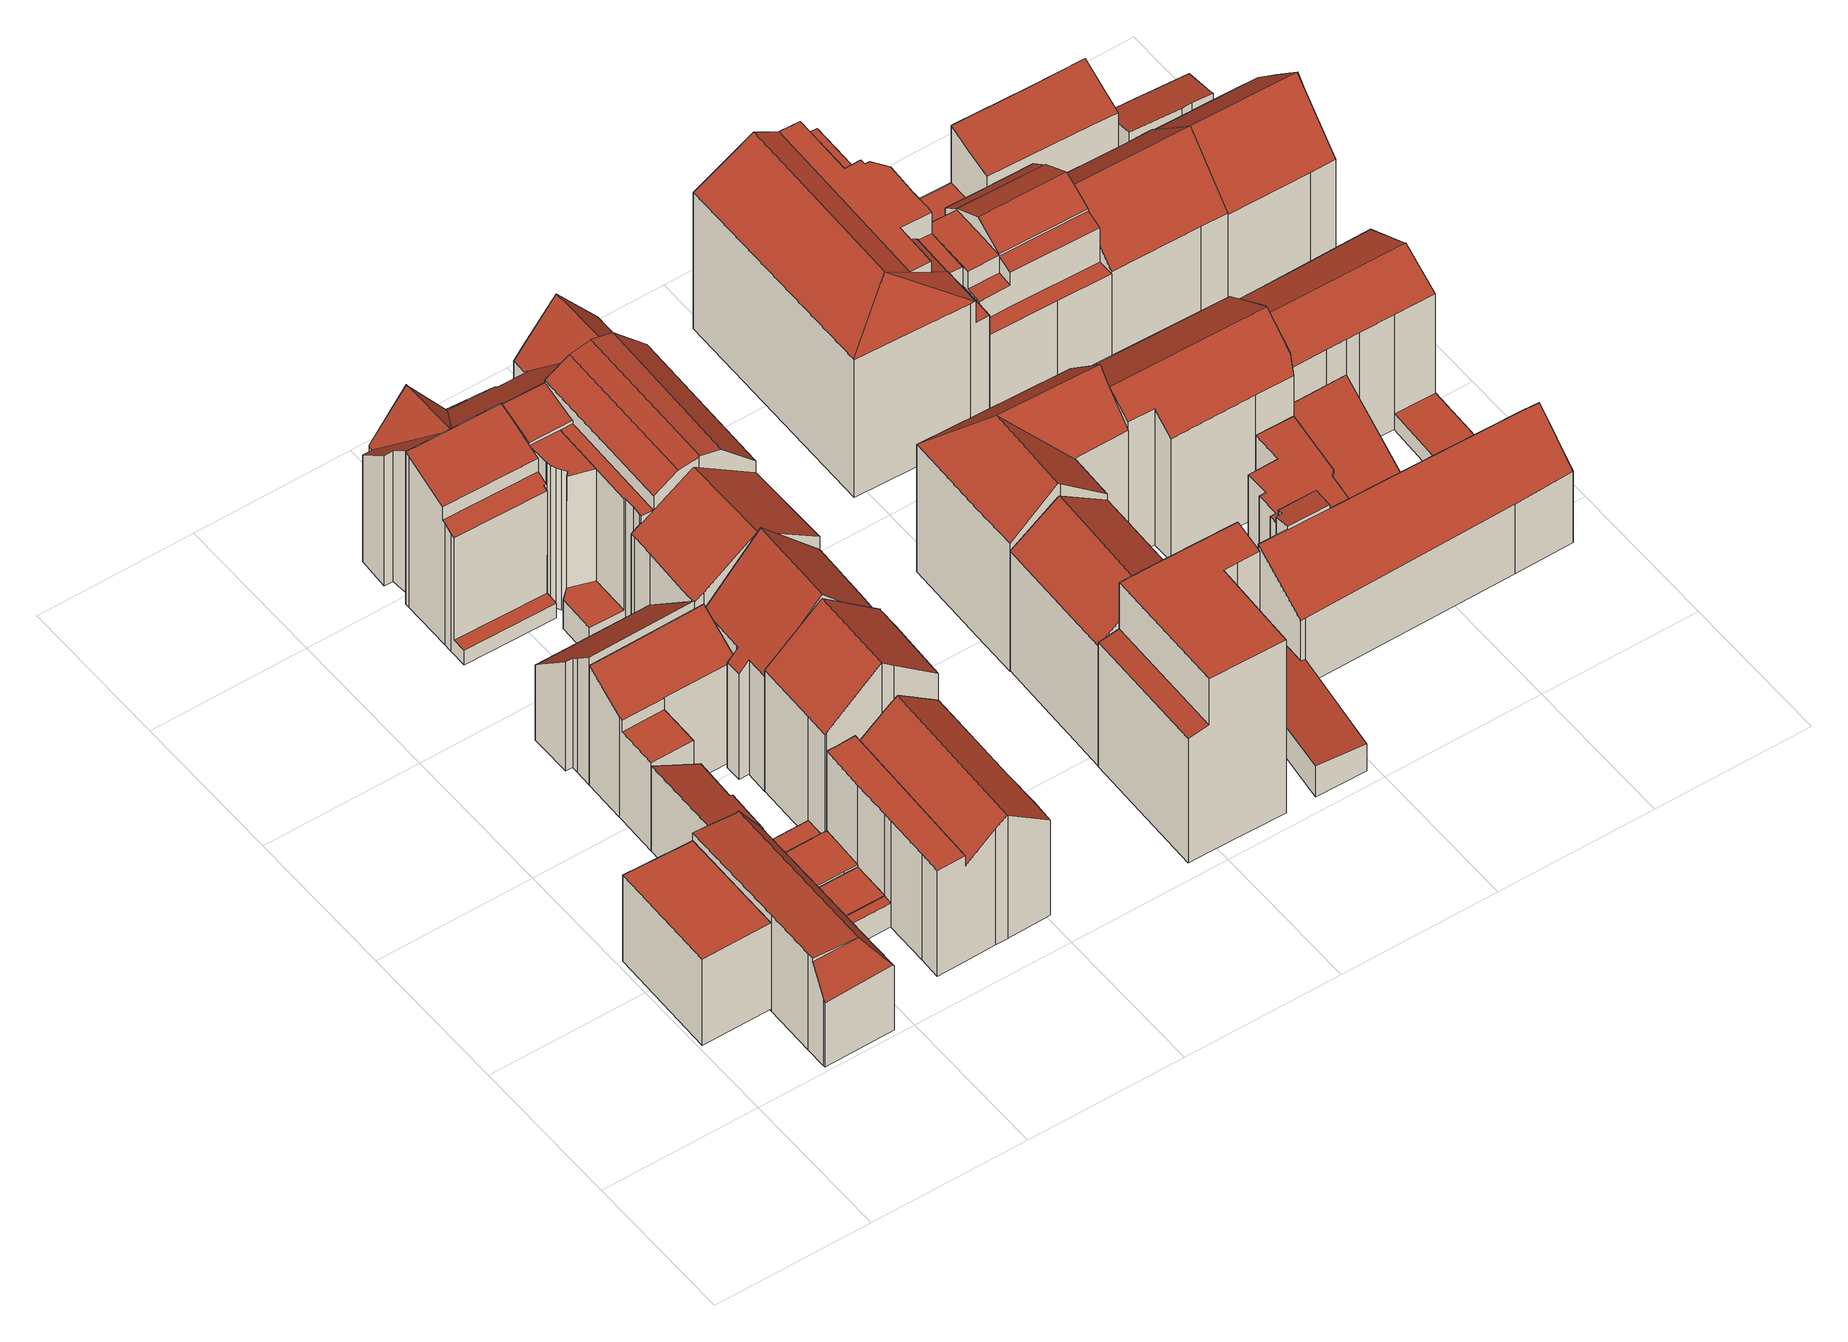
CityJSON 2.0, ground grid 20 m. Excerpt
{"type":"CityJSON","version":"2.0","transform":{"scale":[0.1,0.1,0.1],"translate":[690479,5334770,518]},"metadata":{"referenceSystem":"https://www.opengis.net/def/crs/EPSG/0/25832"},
"CityObjects":{
"building1":{"type":"Building","attributes":{"Gemeindeschluessel":"09162000","HoeheDach":"532.270","HoeheGrund":"519.190","Methode":"2000","NiedrigsteTraufeDesGebaeudes":"532.270","Geometrietyp2DReferenz":"3000","function":"31001_9998","roofType":"1000","measuredHeight":13.08},"geometry":[{"type":"MultiSurface","lod":"2","boundaries":[[[0,1,2,3,4,5]],[[6,7,1,0,5,8,9]],[[9,8,5,4,10,11]],[[12,6,9,11]],[[13,12,11,10,4,3,2]],[[12,13,2,1,7,6]]],"semantics":{"surfaces":[{"type":"WallSurface"},{"type":"RoofSurface"},{"type":"GroundSurface"}],"values":[0,1,0,0,2,0]}}]},
"building2":{"type":"Building","attributes":{"Gemeindeschluessel":"09162000","HoeheDach":"533.496","HoeheGrund":"518.908","Methode":"2000","NiedrigsteTraufeDesGebaeudes":"528.646","Geometrietyp2DReferenz":"3000","function":"31001_9998","roofType":"1000","measuredHeight":14.59,"storeysAboveGround":3},"geometry":[{"type":"MultiSurface","lod":"2","boundaries":[[[14,15,16,17]],[[18,19,20,21,22,23]],[[24,25,26,27]],[[28,29,16,15,30,31,23,22]],[[32,33,19,18,34,35,14,17,36,24,27,37,38]],[[39,28,21,20,40]],[[27,26,41,37]],[[28,22,21]],[[37,41,42,38]],[[34,31,30,35]],[[36,17,16,29,43]],[[44,42,41,26,25,43,29,28,39]],[[18,23,31,34]],[[35,30,15,14]],[[44,32,38,42]],[[36,43,25,24]],[[39,40,33,32,44]],[[33,40,20,19]]],"semantics":{"surfaces":[{"type":"WallSurface"},{"type":"RoofSurface"},{"type":"GroundSurface"}],"values":[0,0,0,1,2,1,0,0,0,0,0,1,0,0,0,0,0,0]}}]},
"building3":{"type":"Building","attributes":{"Gemeindeschluessel":"09162000","HoeheDach":"532.097","HoeheGrund":"519.230","Methode":"1000","NiedrigsteTraufeDesGebaeudes":"528.334","Geometrietyp2DReferenz":"3000","function":"31001_1000","roofType":"2100","measuredHeight":12.87,"storeysAboveGround":3},"geometry":[{"type":"MultiSurface","lod":"2","boundaries":[[[45,46,47,48]],[[48,47,49,50]],[[51,52,53,54]],[[54,53,55,56]],[[57,58,59,60]],[[56,55,61,62]],[[63,51,54,56,62,45,48,50,57,60]],[[63,64,52,51]],[[62,61,46,45]],[[50,49,58,57]],[[60,59,64,63]],[[59,58,49,47,46,61,55,53,52,64]]],"semantics":{"surfaces":[{"type":"WallSurface"},{"type":"GroundSurface"},{"type":"RoofSurface"}],"values":[0,0,0,0,0,0,1,0,0,0,0,2]}}]},
"building4":{"type":"Building","attributes":{"Gemeindeschluessel":"09162000","HoeheDach":"522.479","HoeheGrund":"518.900","Methode":"1000","NiedrigsteTraufeDesGebaeudes":"522.479","Geometrietyp2DReferenz":"3000","function":"31001_2000","roofType":"1000","measuredHeight":3.58,"storeysAboveGround":1},"geometry":[{"type":"MultiSurface","lod":"2","boundaries":[[[65,66,67,68]],[[69,66,65,70]],[[37,27,69,70]],[[27,67,66,69]],[[70,65,68,37]],[[37,68,67,27]]],"semantics":{"surfaces":[{"type":"RoofSurface"},{"type":"WallSurface"},{"type":"GroundSurface"}],"values":[0,1,2,1,1,1]}}]},
"building5":{"type":"Building","attributes":{"Gemeindeschluessel":"09162000","HoeheDach":"522.613","HoeheGrund":"518.940","Methode":"1000","NiedrigsteTraufeDesGebaeudes":"522.613","Geometrietyp2DReferenz":"3000","function":"31001_9998","roofType":"1000","measuredHeight":3.67,"storeysAboveGround":1},"geometry":[{"type":"MultiSurface","lod":"2","boundaries":[[[71,72,24,73]],[[74,75,72,71]],[[69,27,24,72,75]],[[69,75,74,76]],[[76,74,71,73,77]],[[69,76,77,27]],[[77,73,24,27]]],"semantics":{"surfaces":[{"type":"WallSurface"},{"type":"GroundSurface"},{"type":"RoofSurface"}],"values":[0,0,1,0,2,0,0]}}]},
"building6":{"type":"Building","attributes":{"Gemeindeschluessel":"09162000","HoeheDach":"522.887","HoeheGrund":"519.130","Methode":"1000","NiedrigsteTraufeDesGebaeudes":"522.887","Geometrietyp2DReferenz":"3000","function":"31001_2000","roofType":"1000","measuredHeight":3.76},"geometry":[{"type":"MultiSurface","lod":"2","boundaries":[[[78,79,80,81]],[[82,78,81,83,84,85,86,87,88]],[[85,89,90,86]],[[80,91,92,84,83,81]],[[87,93,94,88]],[[82,95,79,78]],[[79,95,94,93,90,89,92,91,80]],[[88,94,95,82]],[[89,85,84,92]],[[86,90,93,87]]],"semantics":{"surfaces":[{"type":"WallSurface"},{"type":"GroundSurface"},{"type":"RoofSurface"}],"values":[0,1,0,0,0,0,2,0,0,0]}}]},
"building7":{"type":"Building","attributes":{"Gemeindeschluessel":"09162000","HoeheDach":"521.840","HoeheGrund":"519.220","Methode":"2000","NiedrigsteTraufeDesGebaeudes":"521.840","Geometrietyp2DReferenz":"3000","function":"31001_2000","roofType":"1000","measuredHeight":2.62},"geometry":[{"type":"MultiSurface","lod":"2","boundaries":[[[96,97,98,99,100]],[[50,48,101,102,103]],[[101,98,97,102]],[[103,96,100,50]],[[48,99,98,101]],[[50,100,99,48]],[[102,97,96,103]]],"semantics":{"surfaces":[{"type":"RoofSurface"},{"type":"GroundSurface"},{"type":"WallSurface"}],"values":[0,1,2,2,2,2,2]}}]},
"building8":{"type":"Building","attributes":{"Gemeindeschluessel":"09162000","HoeheDach":"537.436","HoeheGrund":"519.180","Methode":"1000","NiedrigsteTraufeDesGebaeudes":"532.554","Geometrietyp2DReferenz":"3000","function":"31001_9998","roofType":"2100","measuredHeight":18.26,"storeysAboveGround":4},"geometry":[{"type":"MultiSurface","lod":"2","boundaries":[[[54,104,105,51]],[[106,107,104,54,108,109,110]],[[107,106,111,112]],[[113,114,115,116]],[[117,118,114,113]],[[119,120,121,122]],[[105,112,111,120,119,123,51]],[[116,115,110,109]],[[104,107,112,105]],[[124,118,117,125,122,121]],[[106,110,115,114,118,124,121,120,111]],[[116,109,108,54,51,123,119,122,125,117,113]]],"semantics":{"surfaces":[{"type":"WallSurface"},{"type":"RoofSurface"},{"type":"GroundSurface"}],"values":[0,0,0,0,0,0,0,0,1,0,1,2]}}]},
"building9":{"type":"Building","attributes":{"Gemeindeschluessel":"09162000","HoeheDach":"538.583","HoeheGrund":"519.200","Methode":"1000","NiedrigsteTraufeDesGebaeudes":"530.628","Geometrietyp2DReferenz":"3000","function":"31001_9998","roofType":"2100","measuredHeight":19.38,"storeysAboveGround":4},"geometry":[{"type":"MultiSurface","lod":"2","boundaries":[[[117,122,126,127,128,129,130,131]],[[132,133,134,130,129,128]],[[127,135,132,128]],[[117,136,137,122]],[[131,138,136,117]],[[135,139,137,136,138,134,133,132]],[[138,131,130,134]],[[126,139,135,127]],[[122,137,139,126]]],"semantics":{"surfaces":[{"type":"GroundSurface"},{"type":"WallSurface"},{"type":"RoofSurface"}],"values":[0,1,1,1,1,2,1,1,1]}}]},
"building10":{"type":"Building","attributes":{"Gemeindeschluessel":"09162000","HoeheDach":"537.722","HoeheGrund":"518.910","Methode":"2000","NiedrigsteTraufeDesGebaeudes":"533.335","Geometrietyp2DReferenz":"3000","function":"31001_9998","roofType":"3100","measuredHeight":18.81,"storeysAboveGround":4},"geometry":[{"type":"MultiSurface","lod":"2","boundaries":[[[140,141,142,143,144,145,146,147,148,149,70,69,75,150,151,152,153,154,155,156]],[[157,158,156,155,154,159]],[[160,161,157,159,162,163,164]],[[165,166,167,168,169,158,157,161]],[[147,146,160,164,170,171,148]],[[153,162,159,154]],[[148,171,172,149]],[[70,173,174,69]],[[145,144,165,161,160,146]],[[69,174,175,75]],[[163,176,170,164]],[[141,168,167,142]],[[175,177,150,75]],[[143,142,167,166,165,144]],[[149,172,173,70]],[[141,140,156,158,169,168]],[[178,176,163,162,153,152,151,150,177]],[[170,176,178,177,175,174,173,172,171]]],"semantics":{"surfaces":[{"type":"GroundSurface"},{"type":"WallSurface"},{"type":"RoofSurface"}],"values":[0,1,2,2,1,1,1,1,1,1,1,1,1,1,1,1,1,2]}}]},
"building11":{"type":"Building","attributes":{"Gemeindeschluessel":"09162000","HoeheDach":"543.944","HoeheGrund":"519.190","Methode":"1000","NiedrigsteTraufeDesGebaeudes":"537.517","Geometrietyp2DReferenz":"3000","function":"31001_1000","roofType":"3100","measuredHeight":24.75,"storeysAboveGround":7},"geometry":[{"type":"MultiSurface","lod":"2","boundaries":[[[179,180,181,182,183,184]],[[185,186,187,188,189,190]],[[102,190,189,101]],[[191,186,185,192]],[[101,189,188,193]],[[187,194,182,181,195,193,188]],[[192,185,190,102]],[[180,179,196,191,192,102,101,193,195,181]],[[179,184,197,196]],[[197,184,183,182,194,187,186]],[[196,197,186,191]]],"semantics":{"surfaces":[{"type":"WallSurface"},{"type":"RoofSurface"},{"type":"GroundSurface"}],"values":[0,1,0,0,0,0,0,2,0,1,0]}}]},
"building12":{"type":"Building","attributes":{"Gemeindeschluessel":"09162000","HoeheDach":"544.466","HoeheGrund":"519.100","Methode":"2000","NiedrigsteTraufeDesGebaeudes":"535.086","Geometrietyp2DReferenz":"3000","function":"31001_9998","roofType":"3100","measuredHeight":25.37,"storeysAboveGround":6},"geometry":[{"type":"MultiSurface","lod":"2","boundaries":[[[198,199,200,201]],[[202,203,204,205]],[[206,207,208,209,199,198]],[[210,211,203,202]],[[212,213,214,215,205,204]],[[214,213,216,217]],[[217,216,218,219]],[[217,219,220,221,207,206,198,201,222,210,202,205,215,214]],[[209,208,223,224,212,204,203,211,225,200,199]],[[221,223,208,207]],[[220,219,218,224,223,221]],[[225,211,210,222,201,200]],[[218,216,213,212,224]]],"semantics":{"surfaces":[{"type":"WallSurface"},{"type":"GroundSurface"},{"type":"RoofSurface"}],"values":[0,0,0,0,0,0,0,1,2,0,0,0,2]}}]},
"building13":{"type":"Building","attributes":{"Gemeindeschluessel":"09162000","HoeheDach":"545.077","HoeheGrund":"519.090","Methode":"2000","NiedrigsteTraufeDesGebaeudes":"521.300","Geometrietyp2DReferenz":"3000","function":"31001_2000","roofType":"3100","measuredHeight":25.99,"storeysAboveGround":7},"geometry":[{"type":"MultiSurface","lod":"2","boundaries":[[[226,227,228]],[[229,230,231,232,233,234]],[[235,236,237,238,239,240]],[[241,242,243,244]],[[245,246,247,248,249,231,230,239,238]],[[250,251,252,253]],[[249,248,254]],[[255,256,257,254,248,247,258,259,260]],[[261,262,263,264]],[[265,266,267,268]],[[269,259,258,270]],[[269,271,272,273,260,259]],[[232,274,257,275,233]],[[227,275,276,277,228]],[[278,279,280,281]],[[242,241,282,283,284,285]],[[242,285,277,286,243]],[[278,287,235,240,229,234,279]],[[287,278,281,288,282,241,244,250,253,261,264,289,290,291,292,293,271,269,270,246,245,294,295,296,297]],[[298,255,260,273]],[[257,274,254]],[[299,300,265,268]],[[284,283,301,280,279,234,233,275]],[[302,303,237,236]],[[286,304,251,250,244,243]],[[293,305,272,271]],[[306,307,308,309,303,302]],[[232,231,249,254,274]],[[253,252,262,261]],[[291,290,310,266,265,300]],[[281,280,301,288]],[[228,277,285,226]],[[287,297,306,302,236,235]],[[294,245,238,237,303,309]],[[290,289,311,312,313,310]],[[267,266,310,313,298,273,272,305]],[[270,258,247,246]],[[312,311,263,262,252,251,304,276,275,257,256]],[[264,263,311,289]],[[295,308,307,296]],[[312,256,255,298,313]],[[296,307,306,297]],[[229,240,239,230]],[[288,301,283,282]],[[294,309,308,295]],[[293,292,299,268,267,305]],[[291,300,299,292]],[[226,285,284,275,227]],[[277,276,304,286]]],"semantics":{"surfaces":[{"type":"RoofSurface"},{"type":"WallSurface"},{"type":"GroundSurface"}],"values":[0,1,0,1,1,1,1,0,1,1,1,1,1,1,1,1,0,1,2,1,1,0,0,0,1,1,0,0,1,1,1,1,1,1,1,0,1,0,1,1,1,1,0,1,1,1,1,1,1]}}]},
"building14":{"type":"Building","attributes":{"Gemeindeschluessel":"09162000","HoeheDach":"544.026","HoeheGrund":"519.120","Methode":"1000","NiedrigsteTraufeDesGebaeudes":"538.268","Geometrietyp2DReferenz":"3000","function":"31001_9998","roofType":"3100","measuredHeight":24.91,"storeysAboveGround":7},"geometry":[{"type":"MultiSurface","lod":"2","boundaries":[[[314,315,316,317]],[[318,319,320,321,322,323,316,315,324,325]],[[287,326,327,297]],[[328,323,322,278]],[[317,316,323,328]],[[205,318,325,329]],[[214,330,331,205,329,332,314,317,328,278,333,287,297]],[[331,330,214,334,320,319,318,205]],[[325,324,315,314,332,329]],[[297,327,334,214]],[[321,326,287,333,278,322]],[[334,327,326,321,320]]],"semantics":{"surfaces":[{"type":"WallSurface"},{"type":"RoofSurface"},{"type":"GroundSurface"}],"values":[0,1,0,0,0,0,2,0,0,0,0,1]}}]},
"building15":{"type":"Building","attributes":{"Gemeindeschluessel":"09162000","HoeheDach":"541.890","HoeheGrund":"519.110","Methode":"2000","NiedrigsteTraufeDesGebaeudes":"534.890","Geometrietyp2DReferenz":"3000","function":"31001_9998","roofType":"2100","measuredHeight":22.78,"storeysAboveGround":5},"geometry":[{"type":"MultiSurface","lod":"2","boundaries":[[[335,336,337,338,339,340]],[[341,342,343,245,344,345,346,347,348,246]],[[349,335,340,350,351]],[[352,246,348,353,354,355]],[[356,357,358,359,360,361]],[[362,363,364,365]],[[350,366,367,351]],[[337,336,368,369]],[[356,361,370,294]],[[371,367,366,372,373,374]],[[374,373,372,375,376,377]],[[378,359,358,379,365,364]],[[354,353,348,347,346,345,344,380,381,382,368,336,335,349,371,374,383,384,385]],[[355,354,385,386]],[[357,356,294,387,245,343,342,341,246,352,355,386,388,389,377,376,375,390,339,338,337,369,391,392,362,365,379,358]],[[387,294,370,393,380,344,245]],[[382,381,363,362,392,391]],[[351,367,349]],[[386,385,384,388]],[[349,367,371]],[[370,361,360,359,378,394,393]],[[369,368,382,391]],[[380,393,394,378,364,363,381]],[[383,374,377,389,388,384]],[[366,350,340,339,390,375,372]]],"semantics":{"surfaces":[{"type":"WallSurface"},{"type":"RoofSurface"},{"type":"GroundSurface"}],"values":[0,0,1,0,0,0,0,0,0,1,0,0,1,0,2,0,0,0,0,1,1,0,1,0,0]}}]},
"building16":{"type":"Building","attributes":{"Gemeindeschluessel":"09162000","HoeheDach":"545.453","HoeheGrund":"519.220","Methode":"2000","NiedrigsteTraufeDesGebaeudes":"538.107","Geometrietyp2DReferenz":"3000","function":"31001_9998","roofType":"1000","measuredHeight":26.23,"storeysAboveGround":7},"geometry":[{"type":"MultiSurface","lod":"2","boundaries":[[[395,396,397,398]],[[399,400,401,402,403,404]],[[405,406,407,408]],[[398,397,402,401]],[[409,410,396,395]],[[411,412,413,414,415,416]],[[414,413,406,405,417,418,419]],[[420,421,419,418]],[[395,398,401,400,399,422,420,418,417,405,408,409]],[[408,407,410,409]],[[422,399,404,411,416,421,420]],[[404,403,402,397,396,410,407,406,413,412,411]],[[416,415,414,419,421]]],"semantics":{"surfaces":[{"type":"WallSurface"},{"type":"GroundSurface"},{"type":"RoofSurface"}],"values":[0,0,0,0,0,0,0,0,1,0,0,2,2]}}]},
"building17":{"type":"Building","attributes":{"Gemeindeschluessel":"09162000","HoeheDach":"542.075","HoeheGrund":"519.280","Methode":"1000","NiedrigsteTraufeDesGebaeudes":"537.527","Geometrietyp2DReferenz":"3000","function":"31001_9998","roofType":"3100","measuredHeight":22.8,"storeysAboveGround":6},"geometry":[{"type":"MultiSurface","lod":"2","boundaries":[[[423,424,425,426]],[[427,428,424,423]],[[429,430,431,432,433,434]],[[435,429,434,436,437]],[[438,427,423,426,439,440,441,433,432,431,442]],[[439,426,425,435,437,440]],[[437,436,434,433,441,440]],[[431,430,443,442]],[[425,424,428,444,443,430,429,435]],[[427,438,442,443,444,428]]],"semantics":{"surfaces":[{"type":"WallSurface"},{"type":"RoofSurface"},{"type":"GroundSurface"}],"values":[0,0,0,1,2,0,0,0,1,0]}}]},
"building18":{"type":"Building","attributes":{"Gemeindeschluessel":"09162000","HoeheDach":"525.485","HoeheGrund":"519.400","Methode":"1000","NiedrigsteTraufeDesGebaeudes":"524.422","Geometrietyp2DReferenz":"3000","function":"31001_9998","roofType":"2100","measuredHeight":6.08},"geometry":[{"type":"MultiSurface","lod":"2","boundaries":[[[445,446,447,448,449,450]],[[451,452,450,449,453,454]],[[447,446,455,456]],[[457,458,459,460]],[[461,462,451,454]],[[456,455,458,457]],[[460,459,462,461]],[[460,461,454,453,449,448,447,456,457]],[[462,459,458,455,446,445,450,452,451]]],"semantics":{"surfaces":[{"type":"WallSurface"},{"type":"GroundSurface"},{"type":"RoofSurface"}],"values":[0,0,0,0,0,0,0,1,2]}}]},
"building19":{"type":"Building","attributes":{"Gemeindeschluessel":"09162000","HoeheDach":"543.960","HoeheGrund":"519.130","Methode":"1000","NiedrigsteTraufeDesGebaeudes":"538.514","Geometrietyp2DReferenz":"3000","function":"31001_9998","roofType":"3100","measuredHeight":24.83,"storeysAboveGround":6},"geometry":[{"type":"MultiSurface","lod":"2","boundaries":[[[463,464,465,466,467,468,469]],[[469,468,467,470,471,472,473]],[[474,475,476,477]],[[466,478,479,480,470,467]],[[481,465,464,482]],[[476,475,463,469,483,484]],[[478,466,465,481]],[[474,485,482,464,463,475]],[[486,477,476,484,487,488]],[[487,489,473,490,491,488]],[[492,471,470,480]],[[480,479,478,481,482,485,474,477,486,488,491,490,493,492]],[[484,483,469,473,489,487]],[[472,471,492,493,490,473]]],"semantics":{"surfaces":[{"type":"RoofSurface"},{"type":"WallSurface"},{"type":"GroundSurface"}],"values":[0,0,1,1,1,0,1,1,1,1,1,2,0,1]}}]},
"building20":{"type":"Building","attributes":{"Gemeindeschluessel":"09162000","HoeheDach":"524.102","HoeheGrund":"519.380","Methode":"1000","NiedrigsteTraufeDesGebaeudes":"523.447","Geometrietyp2DReferenz":"3000","function":"31001_9998","roofType":"1000","measuredHeight":4.72},"geometry":[{"type":"MultiSurface","lod":"2","boundaries":[[[494,495,496,497]],[[494,497,498,461,460,457,499,500,501,502]],[[503,504,457,460]],[[496,505,498,497]],[[495,506,507,508,509,504,503,510,505,496]],[[505,510,461,498]],[[508,500,499,509]],[[510,503,460,461]],[[501,500,508,507]],[[509,499,457,504]],[[506,502,501,507]],[[494,502,506,495]]],"semantics":{"surfaces":[{"type":"WallSurface"},{"type":"GroundSurface"},{"type":"RoofSurface"}],"values":[0,1,0,0,2,0,0,0,0,0,0,0]}}]},
"building21":{"type":"Building","attributes":{"Gemeindeschluessel":"09162000","HoeheDach":"525.455","HoeheGrund":"519.390","Methode":"1000","NiedrigsteTraufeDesGebaeudes":"524.362","Geometrietyp2DReferenz":"3000","function":"31001_9998","roofType":"1000","measuredHeight":6.07,"storeysAboveGround":1},"geometry":[{"type":"MultiSurface","lod":"2","boundaries":[[[511,512,513,514,515,516]],[[517,518,519,516,515,514,520,521,522,523,524]],[[525,526,527,528,529,530,531,532,513,512,511]],[[521,531,530,522]],[[518,526,525,519]],[[519,525,511,516]],[[517,524,528,527,526,518]],[[529,528,524,523,522,530]],[[532,531,521,520,514,513]]],"semantics":{"surfaces":[{"type":"WallSurface"},{"type":"GroundSurface"},{"type":"RoofSurface"}],"values":[0,1,2,0,0,0,0,0,0]}}]},
"building22":{"type":"Building","attributes":{"Gemeindeschluessel":"09162000","HoeheDach":"523.136","HoeheGrund":"519.370","Methode":"1000","NiedrigsteTraufeDesGebaeudes":"523.136","Geometrietyp2DReferenz":"3000","function":"31001_9998","roofType":"1000","measuredHeight":3.77},"geometry":[{"type":"MultiSurface","lod":"2","boundaries":[[[533,500,534,535,536,499]],[[536,537,538,524,539,499]],[[500,540,541,542,543,534]],[[544,542,541,545,524,538]],[[535,534,543,542,544,538,537,536]],[[540,500,533,499,539,524,545,541]]],"semantics":{"surfaces":[{"type":"WallSurface"},{"type":"RoofSurface"},{"type":"GroundSurface"}],"values":[0,0,0,0,1,2]}}]},
"building23":{"type":"Building","attributes":{"Gemeindeschluessel":"09162000","HoeheDach":"544.640","HoeheGrund":"519.105","Methode":"2000","NiedrigsteTraufeDesGebaeudes":"536.599","Geometrietyp2DReferenz":"3000","function":"31001_9998","roofType":"3100","measuredHeight":25.54,"storeysAboveGround":6},"geometry":[{"type":"MultiSurface","lod":"2","boundaries":[[[546,547,548,549,550]],[[551,552,553]],[[554,555,556,557]],[[558,559,560,561,562,563,564,565]],[[566,567,568,569,570,571,572,573,574,575,576,553,552,577]],[[549,548,565,564,551,553]],[[578,556,555,579,580]],[[579,574,573,580]],[[581,582,583,546,550]],[[584,571,570,585]],[[584,557,556,578,572,571]],[[586,577,552,551,587]],[[588,589,567,566,590,591,592,593]],[[566,577,586,562,561,590]],[[585,570,569,594]],[[595,568,567,589]],[[546,583,596,547]],[[587,551,564,563]],[[596,588,593,558,565,548,547]],[[581,597,576,575,598,582]],[[581,550,549,597]],[[591,590,561,560]],[[563,562,586,587]],[[592,591,560,559]],[[580,573,572,578]],[[595,594,569,568]],[[554,598,575,574,579,555]],[[576,597,549,553]],[[593,592,559,558]],[[595,589,588,596,583,582,598,554,557,584,585,594]]],"semantics":{"surfaces":[{"type":"RoofSurface"},{"type":"WallSurface"},{"type":"GroundSurface"}],"values":[0,1,1,1,0,0,0,1,1,1,1,1,1,1,1,1,1,1,1,1,0,0,0,1,1,1,1,0,0,2]}}]},
"building24":{"type":"Building","attributes":{"Gemeindeschluessel":"09162000","HoeheDach":"534.793","HoeheGrund":"519.384","Methode":"2000","NiedrigsteTraufeDesGebaeudes":"531.920","Geometrietyp2DReferenz":"3000","function":"31001_9998","roofType":"1000","measuredHeight":15.41,"storeysAboveGround":4},"geometry":[{"type":"MultiSurface","lod":"2","boundaries":[[[599,600,601,602]],[[603,604,605,606]],[[607,608,609,610,611,612]],[[613,611,610,614]],[[602,601,615,616]],[[616,615,617,618]],[[619,620,621,622]],[[623,624,620,619]],[[622,621,604,603]],[[625,609,608,626]],[[606,605,627,628]],[[629,630,600,599]],[[631,627,605,604,621,620,624,617,615,601,600,630,625,626,632]],[[633,634,631,632,607,612]],[[618,617,624,623]],[[626,608,607,632]],[[634,633,613,614,629,599,602,616,618,623,619,622,603,606,628]],[[629,614,610,609,625,630]],[[633,612,611,613]],[[631,634,628,627]]],"semantics":{"surfaces":[{"type":"WallSurface"},{"type":"RoofSurface"},{"type":"GroundSurface"}],"values":[0,0,1,0,0,0,0,0,0,0,0,0,1,0,0,0,2,0,0,0]}}]},
"building25":{"type":"Building","attributes":{"Gemeindeschluessel":"09162000","HoeheDach":"542.317","HoeheGrund":"519.260","Methode":"2000","NiedrigsteTraufeDesGebaeudes":"537.215","Geometrietyp2DReferenz":"3000","function":"31001_9998","roofType":"3100","measuredHeight":23.06,"storeysAboveGround":6},"geometry":[{"type":"MultiSurface","lod":"2","boundaries":[[[635,636,637,638]],[[636,635,639,640,641,642]],[[642,641,643,644,645,646,647,648,649,650,651]],[[652,653,654,655]],[[656,657,658,645,644,643]],[[653,659,660,637,636,642,651,654]],[[638,637,660,661]],[[649,648,647,662,663,664]],[[656,643,641,640]],[[665,646,645,658]],[[662,647,646,665]],[[666,650,649,664]],[[654,651,650,666,667,655]],[[668,659,653,652]],[[661,660,659,668]],[[657,656,640,639,635,638,661,668,652,655,667,666,664,663,662,665,658]]],"semantics":{"surfaces":[{"type":"WallSurface"},{"type":"RoofSurface"},{"type":"GroundSurface"}],"values":[0,0,1,0,0,1,0,0,0,0,0,0,0,0,0,2]}}]},
"building26":{"type":"Building","attributes":{"Gemeindeschluessel":"09162000","HoeheDach":"534.401","HoeheGrund":"519.406","Methode":"2000","NiedrigsteTraufeDesGebaeudes":"529.562","Geometrietyp2DReferenz":"3000","function":"31001_9998","roofType":"2100","measuredHeight":14.99,"storeysAboveGround":3},"geometry":[{"type":"MultiSurface","lod":"2","boundaries":[[[669,670,671,672]],[[501,673,674,500]],[[672,671,675,676]],[[502,677,673,501]],[[634,678,679,680]],[[680,679,670,669]],[[676,675,681,682]],[[683,684,677,502]],[[500,674,685,633]],[[501,500,633,634,680,669,672,676,682,683,502]],[[633,685,678,634]],[[677,684,681,675,671,670,679,678,685,674,673]],[[682,681,684,683]]],"semantics":{"surfaces":[{"type":"WallSurface"},{"type":"GroundSurface"},{"type":"RoofSurface"}],"values":[0,0,0,0,0,0,0,0,0,1,0,2,0]}}]},
"building27":{"type":"Building","attributes":{"Gemeindeschluessel":"09162000","HoeheDach":"541.910","HoeheGrund":"519.020","Methode":"2000","NiedrigsteTraufeDesGebaeudes":"533.620","Geometrietyp2DReferenz":"3000","function":"31001_9998","roofType":"3100","measuredHeight":22.89,"storeysAboveGround":5},"geometry":[{"type":"MultiSurface","lod":"2","boundaries":[[[686,687,688,689]],[[690,691,692,693,694,695]],[[696,697,698,699,700,701]],[[702,696,701,703]],[[692,691,690,704,705,706,707,708,709,710]],[[709,708,711,712,713,714,715]],[[716,717,711,708,707]],[[718,719,720,721,722,723,702,703,724,725,726,727,714,713,712,728]],[[729,693,692,710]],[[730,731,706,705]],[[732,733,734,735]],[[699,698,686,689,732,735,700]],[[736,737,730,705,704]],[[710,709,715,729]],[[733,688,687,736,704,690,695,734]],[[737,736,687,686,698,697,723,722,721,720,719,718,728,717,716,731,730]],[[701,700,735,734,695,694,726,725,724,703]],[[707,706,731,716]],[[694,693,729,715,714,727,726]],[[723,697,696,702]],[[732,689,688,733]],[[712,711,717,728]]],"semantics":{"surfaces":[{"type":"RoofSurface"},{"type":"WallSurface"},{"type":"GroundSurface"}],"values":[0,0,0,1,1,1,0,2,1,0,0,1,0,0,1,1,1,1,1,1,1,1]}}]},
"building28":{"type":"Building","attributes":{"Gemeindeschluessel":"09162000","HoeheDach":"531.357","HoeheGrund":"519.407","Methode":"2000","NiedrigsteTraufeDesGebaeudes":"531.357","Geometrietyp2DReferenz":"3000","function":"31001_9998","roofType":"1000","measuredHeight":11.95,"storeysAboveGround":4},"geometry":[{"type":"MultiSurface","lod":"2","boundaries":[[[738,739,740,680]],[[740,739,741,742,743,744,745,746,747]],[[622,743,742,748]],[[603,744,743,622]],[[749,741,739,738]],[[680,740,747,634]],[[748,742,741,749]],[[628,746,745,606]],[[634,628,606,603,622,748,749,738,680]],[[634,747,746,628]],[[606,745,744,603]]],"semantics":{"surfaces":[{"type":"WallSurface"},{"type":"RoofSurface"},{"type":"GroundSurface"}],"values":[0,1,0,0,0,0,0,0,2,0,0]}}]},
"building29":{"type":"Building","attributes":{"Gemeindeschluessel":"09162000","HoeheDach":"521.911","HoeheGrund":"519.296","Methode":"1000","NiedrigsteTraufeDesGebaeudes":"521.911","Geometrietyp2DReferenz":"3000","function":"31001_2000","roofType":"1000","measuredHeight":2.62},"geometry":[{"type":"MultiSurface","lod":"2","boundaries":[[[750,751,752,753]],[[754,755,756,757]],[[758,759,760,761]],[[761,760,762,763,764,765,766,753,752,756,755,767,768,769]],[[770,758,761,769]],[[770,769,768,771]],[[772,763,762,773]],[[774,764,763,772]],[[757,756,752,751]],[[775,774,772,773,759,758,770,771,776,754,757,751,750,777]],[[771,768,767,776]],[[775,777,766,765]],[[773,762,760,759]],[[776,767,755,754]],[[775,765,764,774]],[[750,753,766,777]]],"semantics":{"surfaces":[{"type":"WallSurface"},{"type":"RoofSurface"},{"type":"GroundSurface"}],"values":[0,0,0,1,0,0,0,0,0,2,0,0,0,0,0,0]}}]},
"building30":{"type":"Building","attributes":{"Gemeindeschluessel":"09162000","HoeheDach":"539.760","HoeheGrund":"519.364","Methode":"2000","NiedrigsteTraufeDesGebaeudes":"536.149","Geometrietyp2DReferenz":"3000","function":"31001_9998","roofType":"3100","measuredHeight":20.4,"storeysAboveGround":6},"geometry":[{"type":"MultiSurface","lod":"2","boundaries":[[[778,779,780,781,782,783,784,785,786]],[[787,783,782,788]],[[789,786,790,791]],[[792,793,787,788,738,749,748,794,789,791,795,796,797]],[[779,748,749,780]],[[798,799,800,790,786,785,801]],[[801,792,797,798]],[[798,797,796,799]],[[794,778,786,789]],[[795,800,799,796]],[[793,784,783,787]],[[793,792,801,785,784]],[[791,790,800,795]],[[738,781,780,749]],[[788,782,781,738]],[[778,794,748,779]]],"semantics":{"surfaces":[{"type":"RoofSurface"},{"type":"WallSurface"},{"type":"GroundSurface"}],"values":[0,1,1,2,1,0,1,1,1,1,1,1,1,1,1,1]}}]},
"building31":{"type":"Building","attributes":{"Gemeindeschluessel":"09162000","HoeheDach":"540.789","HoeheGrund":"518.850","Methode":"1000","NiedrigsteTraufeDesGebaeudes":"533.850","Geometrietyp2DReferenz":"3000","function":"31001_9998","roofType":"3100","measuredHeight":21.94,"storeysAboveGround":4},"geometry":[{"type":"MultiSurface","lod":"2","boundaries":[[[802,803,804,805,806,807,808]],[[809,807,806,810]],[[811,812,808,807,809,813,814,815]],[[816,817,818,819]],[[818,817,802,808,812,811]],[[820,821,816,819,815,814,813,809,810,822,823]],[[817,816,821,820,823,804,803,802]],[[819,818,811,815]],[[805,804,823,822,810,806]]],"semantics":{"surfaces":[{"type":"RoofSurface"},{"type":"WallSurface"},{"type":"GroundSurface"}],"values":[0,1,1,1,0,2,1,1,1]}}]},
"building32":{"type":"Building","attributes":{"Gemeindeschluessel":"09162000","HoeheDach":"521.806","HoeheGrund":"519.364","Methode":"2000","NiedrigsteTraufeDesGebaeudes":"521.806","Geometrietyp2DReferenz":"3000","function":"31001_9998","roofType":"1000","measuredHeight":2.44},"geometry":[{"type":"MultiSurface","lod":"2","boundaries":[[[793,824,825,826]],[[827,787,793,826,828,829,830]],[[826,825,831,828]],[[827,832,833,787]],[[830,834,832,827]],[[829,835,834,830]],[[828,831,835,829]],[[834,835,831,825,824,833,832]],[[787,833,824,793]]],"semantics":{"surfaces":[{"type":"WallSurface"},{"type":"GroundSurface"},{"type":"RoofSurface"}],"values":[0,1,0,0,0,0,0,2,0]}}]},
"building33":{"type":"Building","attributes":{"Gemeindeschluessel":"09162000","HoeheDach":"523.408","HoeheGrund":"519.200","Methode":"2000","NiedrigsteTraufeDesGebaeudes":"519.357","Geometrietyp2DReferenz":"3000","function":"31001_2000","roofType":"1000","measuredHeight":4.21},"geometry":[{"type":"MultiSurface","lod":"2","boundaries":[[[836,837,838,839,840,841,842,843,844]],[[842,841,845,846,847,848,843]],[[843,848,847,849,850,844]],[[851,852,853,854]],[[849,847,846,855]],[[856,857,858,859]],[[854,860,861,856,859,838,837,836,844,850,849,855,862,863,851]],[[845,864,865,852,851,863,862,855,846]],[[839,858,857,866,867,853,852,865,864,840]],[[864,845,841,840]],[[860,854,853,867,866,861]],[[859,858,839,838]],[[861,866,857,856]]],"semantics":{"surfaces":[{"type":"WallSurface"},{"type":"RoofSurface"},{"type":"GroundSurface"}],"values":[0,1,0,0,0,0,2,0,1,0,0,0,0]}}]},
"building34":{"type":"Building","attributes":{"Gemeindeschluessel":"09162000","HoeheDach":"530.591","HoeheGrund":"519.390","Methode":"1000","NiedrigsteTraufeDesGebaeudes":"528.542","Geometrietyp2DReferenz":"3000","function":"31001_9998","roofType":"2100","measuredHeight":11.2,"storeysAboveGround":2},"geometry":[{"type":"MultiSurface","lod":"2","boundaries":[[[868,869,870,871,872,873,874,875,876,877]],[[878,873,872,879]],[[880,852,869,868,877,881]],[[879,872,871,882]],[[877,876,875,883,884,881]],[[882,885,852,880,881,884,883,886,878,879]],[[874,873,878,886,883,875]],[[870,869,852,885,882,871]]],"semantics":{"surfaces":[{"type":"RoofSurface"},{"type":"WallSurface"},{"type":"GroundSurface"}],"values":[0,1,1,1,1,2,1,1]}}]},
"building35":{"type":"Building","attributes":{"Gemeindeschluessel":"09162000","HoeheDach":"540.829","HoeheGrund":"518.850","Methode":"1000","NiedrigsteTraufeDesGebaeudes":"533.715","Geometrietyp2DReferenz":"3000","function":"31001_9998","roofType":"3100","measuredHeight":21.98},"geometry":[{"type":"MultiSurface","lod":"2","boundaries":[[[823,887,888,889]],[[890,891,892,888,887,802]],[[893,894,895,816]],[[889,888,892,896]],[[897,898,899,900,901,893,816,821,823,889,896]],[[902,903,900,899,898,897,891,890]],[[895,802,887,823,821,816]],[[896,892,891,897]],[[901,900,903,904,894,893]],[[894,904,903,902,890,802,895]]],"semantics":{"surfaces":[{"type":"WallSurface"},{"type":"RoofSurface"},{"type":"GroundSurface"}],"values":[0,1,0,0,2,0,0,0,0,1]}}]},
"building36":{"type":"Building","attributes":{"Gemeindeschluessel":"09162000","HoeheDach":"524.040","HoeheGrund":"519.270","Methode":"2000","NiedrigsteTraufeDesGebaeudes":"520.160","Geometrietyp2DReferenz":"3000","function":"31001_2000","roofType":"1000","measuredHeight":4.77},"geometry":[{"type":"MultiSurface","lod":"2","boundaries":[[[905,906,907,908]],[[906,905,909,910,911,912,913]],[[914,909,905,908]],[[915,916,917,918]],[[910,909,914,919]],[[920,921,919,914,908,907,922,915,918]],[[922,907,906,913,916,915]],[[919,921,920,918,917,912,911,910]],[[917,916,913,912]]],"semantics":{"surfaces":[{"type":"WallSurface"},{"type":"RoofSurface"},{"type":"GroundSurface"}],"values":[0,0,1,0,0,0,1,2,0]}}]},
"building37":{"type":"Building","attributes":{"Gemeindeschluessel":"09162000","HoeheDach":"527.599","HoeheGrund":"519.210","Methode":"1000","NiedrigsteTraufeDesGebaeudes":"526.283","Geometrietyp2DReferenz":"3000","function":"31001_9998","roofType":"2100","measuredHeight":8.39,"storeysAboveGround":2},"geometry":[{"type":"MultiSurface","lod":"2","boundaries":[[[851,923,924,925]],[[926,927,928,929,930,931,924,923,932]],[[933,926,932,854]],[[934,929,928,935]],[[936,930,929,934]],[[925,924,931,937]],[[937,931,930,936]],[[938,927,926,933]],[[854,932,923,851]],[[934,935,938,933,854,851,925,937,936]],[[935,928,927,938]]],"semantics":{"surfaces":[{"type":"WallSurface"},{"type":"RoofSurface"},{"type":"GroundSurface"}],"values":[0,1,0,0,0,0,0,0,0,2,0]}}]},
"building38":{"type":"Building","attributes":{"Gemeindeschluessel":"09162000","HoeheDach":"523.734","HoeheGrund":"519.451","Methode":"2000","NiedrigsteTraufeDesGebaeudes":"522.205","Geometrietyp2DReferenz":"3000","function":"31001_2000","roofType":"2100","measuredHeight":4.28},"geometry":[{"type":"MultiSurface","lod":"2","boundaries":[[[939,940,941,942]],[[943,944,939,942,945]],[[944,946,940,939]],[[945,947,948,943]],[[946,948,947,941,940]],[[942,941,947,945]],[[946,944,943,948]]],"semantics":{"surfaces":[{"type":"WallSurface"},{"type":"GroundSurface"},{"type":"RoofSurface"}],"values":[0,1,0,0,2,0,0]}}]}
},
"vertices":[
[28,247,143],[93,245,143],[93,245,12],[28,247,12],[6,248,12],[6,248,143],[91,103,143],[91,128,143],[6,247,143],[3,103,143],[6,247,12],[3,103,12],[91,103,12],[91,128,12],
[119,245,9],[119,245,153],[150,245,150],[150,245,9],[90,36,9],[90,9,9],[90,9,113],[90,28,150],[90,28,155],[90,36,155],[179,188,9],[179,188,109],[179,139,109],[179,139,9],[149,28,150],[152,246,150],[93,245,155],[91,103,155],[179,7,9],[90,6,9],[91,103,9],[93,245,9],[180,246,9],[179,127,9],[178,40,9],[177,7,109],[90,6,107],[179,127,108],[178,40,108],[180,246,109],[179,7,106],
[186,303,12],[186,303,103],[185,277,103],[185,277,12],[184,246,103],[184,246,12],[121,357,12],[121,357,141],[175,357,110],[175,357,12],[184,357,105],[184,357,12],[180,246,12],[180,246,106],[150,246,123],[150,246,12],[182,303,105],[182,303,12],[119,245,12],[119,245,141],
[261,127,45],[262,139,45],[179,139,45],[179,127,45],[262,139,9],[261,127,9],
[245,188,46],[245,188,9],[179,188,46],[263,188,46],[263,188,9],[262,139,46],[179,139,46],
[245,188,11],[245,188,49],[179,188,49],[179,188,11],[263,188,11],[180,233,11],[180,246,11],[184,246,11],[247,246,11],[263,246,11],[265,246,11],[184,246,49],[247,246,49],[180,233,49],[180,246,49],[263,246,49],[265,246,49],[263,188,49],
[247,246,38],[263,246,38],[264,277,38],[185,277,38],[184,246,38],[264,277,12],[263,246,12],[247,246,12],
[175,357,146],[121,357,146],[176,410,163],[176,410,146],[176,410,12],[176,411,12],[176,411,163],[122,410,163],[122,410,146],[270,471,12],[270,471,194],[268,411,163],[268,411,12],[258,471,12],[258,471,194],[122,415,12],[122,415,165],[123,470,194],[123,470,12],[122,410,12],[178,470,194],[178,470,12],
[124,492,12],[124,500,12],[115,500,12],[115,542,12],[115,554,12],[261,554,12],[115,500,178],[115,542,138],[115,554,126],[124,500,178],[258,471,206],[123,470,206],[261,554,126],[124,492,185],
[406,121,9],[406,73,9],[405,44,9],[404,44,9],[350,43,9],[349,43,9],[334,43,9],[295,42,9],[259,42,9],[260,70,9],[265,246,9],[278,246,9],[302,247,9],[336,247,9],[352,247,9],[356,247,9],[408,247,9],[356,247,197],[408,247,157],[352,247,194],[334,43,185],[349,43,197],[336,247,181],[302,247,154],[295,42,154],[350,43,196],[404,44,154],[405,44,153],[406,73,154],[406,121,154],[295,42,170],[259,42,170],[260,70,170],[261,127,170],[262,139,170],[263,188,170],[302,247,170],[265,246,170],[278,246,170],
[408,247,12],[412,328,12],[413,357,12],[413,357,195],[412,328,196],[408,247,197],[265,246,198],[336,247,259],[339,357,259],[266,357,196],[264,277,196],[263,246,196],[336,247,12],[265,246,12],[266,357,12],[413,357,196],[339,357,12],[352,247,12],[352,247,245],
[254,386,11],[254,386,171],[254,407,171],[254,407,11],[268,411,11],[268,411,185],[270,471,185],[270,471,11],[265,386,11],[267,386,11],[267,386,185],[265,386,183],[268,407,11],[268,407,185],[343,471,265],[418,471,184],[418,471,11],[343,471,11],[415,388,184],[415,388,11],[413,357,184],[413,357,11],[339,357,11],[266,357,11],[266,407,11],[266,357,186],[339,357,265],[266,407,183],
[274,617,33],[277,735,33],[275,668,33],[289,586,245],[294,786,245],[294,786,241],[293,735,228],[293,735,224],[289,586,224],[346,585,270],[347,585,271],[352,785,271],[351,785,270],[325,785,265],[320,586,265],[230,618,11],[230,618,54],[231,666,54],[231,666,11],[351,785,11],[130,789,11],[130,789,243],[239,787,243],[239,787,241],[249,683,11],[249,683,224],[245,688,224],[245,688,11],[239,773,238],[238,720,218],[238,735,224],[238,736,224],[119,789,243],[119,784,241],[118,722,218],[242,694,11],[242,694,224],[240,700,224],[240,700,11],[235,700,33],[235,700,188],[118,702,188],[118,702,33],[119,784,11],[119,789,11],[118,719,11],[118,719,196],[118,722,198],[238,736,228],[277,735,224],[275,668,224],[275,668,54],[274,587,11],[274,587,224],[274,590,224],[274,590,11],[275,617,11],[275,617,224],[274,617,224],[274,617,54],[244,678,54],[346,585,11],[275,602,11],[239,706,11],[235,706,11],[234,682,11],[118,684,11],[118,708,11],[422,783,11],[422,780,11],[417,586,11],[417,583,11],[238,720,198],[118,684,33],[234,682,33],[275,602,224],[374,584,265],[379,784,265],[244,678,224],[118,708,191],[417,583,221],[417,586,221],[422,780,221],[422,783,221],[235,706,191],[239,706,224],[238,706,224],[238,706,191],
[261,554,11],[261,554,204],[261,581,205],[261,581,11],[270,471,211],[323,471,249],[339,471,260],[339,585,260],[274,587,214],[261,587,205],[259,501,203],[258,471,203],[346,585,255],[417,583,204],[261,587,11],[258,471,11],[339,471,11],[323,471,11],[259,501,11],[339,585,11],[418,471,204],
[276,866,169],[287,865,169],[287,865,11],[276,866,11],[226,869,11],[226,869,169],[178,788,11],[228,787,11],[324,785,11],[351,785,238],[324,785,238],[228,787,238],[178,788,238],[130,789,238],[228,867,169],[178,870,169],[178,868,169],[128,808,11],[128,808,222],[127,823,209],[127,823,11],[429,856,11],[429,863,11],[430,881,11],[430,881,172],[429,863,173],[429,856,173],[324,883,11],[324,883,170],[335,883,184],[335,883,11],[178,870,237],[178,868,237],[287,860,174],[287,860,11],[422,783,183],[178,790,237],[131,871,173],[130,868,173],[130,864,173],[131,871,11],[130,868,11],[130,864,11],[378,882,239],[378,882,11],[378,784,238],[324,865,169],[324,859,174],[128,864,173],[118,864,173],[116,823,209],[116,823,11],[378,784,11],[118,864,11],[128,864,11],[178,870,11],[324,859,11],[324,865,11],[378,784,239],[378,864,239],
[737,134,12],[737,134,275],[709,134,275],[709,134,12],[686,16,12],[691,133,12],[691,134,12],[691,134,275],[691,133,275],[686,16,275],[630,183,12],[630,183,275],[689,182,275],[689,182,12],[743,181,12],[743,181,275],[589,18,275],[592,134,275],[593,183,275],[593,183,205],[592,134,205],[589,18,205],[593,183,12],[566,183,12],[566,183,201],[562,18,12],[562,18,201],[589,18,12],
[689,182,13],[689,182,196],[630,183,239],[630,183,13],[691,225,13],[691,225,196],[633,345,241],[635,345,239],[635,345,13],[633,345,13],[571,346,13],[571,346,195],[627,183,241],[570,325,195],[566,183,196],[693,306,13],[627,183,13],[566,183,13],[570,325,13],[694,345,13],[694,345,196],[693,306,196],
[692,225,75],[714,225,70],[714,225,14],[692,225,14],[691,225,14],[691,225,75],[689,182,74],[690,213,75],[690,213,14],[689,182,14],[714,232,71],[714,232,14],[749,231,14],[749,231,64],[748,225,64],[748,225,14],[743,181,14],[743,181,64],
[696,403,205],[696,404,206],[763,403,207],[764,442,246],[765,456,260],[698,458,260],[636,460,260],[765,457,259],[767,511,205],[699,513,205],[575,517,205],[694,345,11],[694,345,205],[635,345,257],[635,345,11],[764,442,11],[765,456,11],[765,457,11],[763,403,11],[696,404,11],[634,404,260],[632,345,260],[696,403,11],[632,345,11],[571,346,205],[571,346,11],[572,406,205],[575,517,11],[572,406,11],[767,511,11],[699,513,11],
[787,14,14],[787,14,55],[723,15,61],[723,15,14],[737,134,14],[757,231,14],[802,227,14],[800,149,14],[806,149,14],[748,225,61],[749,231,61],[737,134,61],[806,149,54],[800,149,55],[802,227,56],[757,231,60],[743,181,61],
[693,306,74],[694,325,74],[694,345,75],[694,345,14],[694,325,14],[693,306,14],[752,297,14],[719,297,14],[719,305,14],[696,344,14],[756,343,14],[752,305,14],[752,304,14],[765,296,14],[719,305,70],[719,297,70],[752,297,66],[765,296,64],[752,304,66],[752,305,66],[756,343,66],[696,344,74],
[760,231,14],[802,227,51],[760,231,51],[757,231,51],[760,256,51],[765,296,51],[760,256,14],[803,295,14],[803,296,14],[803,296,51],[803,295,51],[786,296,51],[786,296,14],
[584,640,220],[728,635,219],[734,635,219],[657,688,266],[584,641,220],[715,686,231],[715,686,247],[689,687,247],[742,925,11],[742,925,224],[741,876,224],[741,876,11],[735,635,186],[736,686,186],[736,686,215],[738,743,215],[738,743,218],[736,686,218],[736,686,219],[735,635,219],[756,742,247],[757,750,247],[757,776,247],[759,819,247],[746,838,247],[740,838,247],[740,845,247],[719,845,247],[721,926,247],[696,927,247],[695,927,247],[717,743,247],[740,845,224],[721,926,224],[719,845,224],[588,931,218],[588,931,11],[584,640,11],[740,838,11],[746,838,11],[717,743,228],[715,686,228],[753,635,11],[757,750,11],[756,742,215],[755,685,215],[755,685,186],[753,635,186],[759,819,11],[757,776,11],[728,635,11],[663,928,266],[696,927,11],
[856,270,14],[856,270,139],[856,300,139],[856,300,14],[940,285,14],[940,285,139],[934,279,139],[934,279,14],[892,225,168],[896,255,162],[848,255,162],[848,248,163],[840,248,163],[839,226,168],[840,248,14],[848,248,14],[864,300,139],[864,300,14],[864,331,139],[864,331,14],[903,372,14],[903,372,139],[951,371,139],[951,371,14],[902,331,14],[902,331,139],[848,255,139],[896,255,139],[931,257,139],[931,257,14],[848,270,14],[848,270,139],[926,224,139],[892,225,139],[839,226,14],[926,224,14],
[960,390,13],[960,390,213],[951,371,200],[951,371,13],[962,434,13],[963,438,13],[963,438,241],[962,434,243],[963,444,237],[966,498,199],[966,505,194],[800,510,193],[767,511,192],[767,500,199],[765,457,230],[764,442,239],[764,437,243],[796,402,13],[796,402,220],[763,403,220],[763,403,13],[963,444,13],[966,498,13],[966,505,13],[796,373,200],[903,372,200],[903,372,13],[767,511,13],[767,500,13],[765,457,13],[800,510,13],[764,442,13],[764,437,13],[796,373,13],
[1135,220,14],[1135,220,164],[1155,219,164],[1155,219,14],[800,149,116],[802,227,164],[1155,217,163],[1155,217,14],[806,149,116],[926,224,164],[991,223,164],[991,223,14],[1149,151,122],[1149,151,14],[1074,150,14],[1074,150,120],[839,226,164],
[906,652,208],[907,674,214],[795,676,214],[794,655,208],[795,676,215],[796,715,215],[797,754,215],[757,755,215],[757,750,215],[755,677,215],[838,633,156],[906,631,156],[906,652,156],[794,655,156],[754,655,156],[753,635,156],[838,633,10],[753,635,10],[795,676,217],[796,715,239],[797,754,217],[797,754,216],[797,775,199],[797,775,186],[797,754,186],[840,774,199],[840,774,10],[797,775,10],[757,776,10],[757,776,186],[908,751,216],[908,773,199],[908,751,10],[907,713,10],[907,700,10],[907,674,10],[906,652,10],[906,631,10],[754,655,10],[755,677,10],[757,750,10],[757,755,10],[908,773,10],[757,755,186],[907,713,239],[908,751,217],[794,655,188],[795,676,188],[755,677,188],[754,655,188],[907,674,217],[907,700,232],
[1032,390,14],[1032,390,134],[991,223,134],[1006,390,134],[960,390,134],[951,371,134],[940,285,134],[934,279,134],[931,257,134],[926,224,134],[960,390,14],[1006,390,14],
[910,921,13],[742,925,13],[742,925,39],[910,921,39],[829,873,13],[829,873,39],[741,876,39],[741,876,13],[862,847,13],[865,841,13],[865,841,39],[862,847,39],[866,835,39],[866,829,39],[865,808,39],[908,806,39],[909,856,39],[840,870,39],[849,863,39],[858,855,39],[858,855,13],[849,863,13],[866,829,13],[866,835,13],[865,808,13],[908,806,13],[840,870,13],[909,856,13],
[963,438,215],[960,390,188],[1006,390,188],[1032,390,188],[1049,390,188],[1092,389,188],[1144,388,188],[1145,442,218],[963,444,218],[1092,389,14],[1049,390,14],[963,444,14],[966,505,183],[966,505,14],[1145,442,14],[1144,388,14],[963,438,14],[1006,505,14],[1042,505,14],[1147,507,14],[1147,507,181],[1042,505,183],[1006,505,183],[1145,442,217],
[1055,699,228],[1056,719,208],[1058,770,159],[1056,770,159],[1025,770,159],[908,773,159],[907,702,228],[908,773,9],[1025,770,9],[906,631,159],[907,700,226],[907,702,9],[907,700,9],[906,631,9],[1052,628,9],[1052,628,159],[1019,629,159],[1019,629,9],[1056,719,9],[1055,699,9],[1056,770,9],[1058,770,9],
[1144,388,38],[1141,283,38],[1141,283,14],[1087,244,14],[1136,283,14],[1136,269,14],[1135,242,14],[1136,283,38],[1087,244,38],[1092,389,38],[1135,242,38],[1136,269,38],
[962,772,12],[1014,771,12],[1025,770,12],[1025,770,14],[1014,771,14],[1014,771,43],[962,772,48],[908,773,54],[908,773,12],[1015,852,43],[909,856,54],[908,806,54],[908,774,54],[908,806,12],[908,774,12],[1072,850,12],[1072,850,14],[1070,828,14],[1070,828,12],[909,856,12],[1059,787,12],[1059,787,14],[1058,770,14],[1058,770,12],[1061,829,12],[1060,829,12],[1015,852,12],[1061,851,12],[1015,852,14],[1061,851,14],[1060,829,14],[1061,829,14],
[1040,851,106],[1072,850,105],[1072,851,106],[1074,875,113],[1078,917,126],[1006,918,126],[912,921,126],[910,921,126],[909,889,116],[909,856,106],[1006,918,14],[1078,917,14],[1040,851,14],[909,856,14],[1074,875,14],[910,921,14],[909,889,14],[1072,851,14],[912,921,14],
[1058,770,157],[1159,768,157],[1159,768,9],[1190,696,228],[1190,733,192],[1191,767,157],[1156,626,9],[1156,626,157],[1052,628,157],[1191,767,9],[1190,733,9],[1190,696,9],[1189,682,9],[1188,626,9],[1187,626,9],[1189,682,214],[1188,626,157],[1187,626,157],
[1097,826,22],[1097,826,55],[1095,786,55],[1095,786,22],[1134,824,22],[1134,824,13],[1097,826,13],[1070,828,13],[1070,828,59],[1132,784,22],[1059,787,60],[1060,829,60],[1060,829,13],[1059,787,13],[1132,784,13],[1066,787,13],[1095,786,13],[1066,787,59],
[1072,850,90],[1074,875,83],[1074,875,12],[1134,824,96],[1147,824,96],[1173,822,96],[1173,828,94],[1176,869,83],[1109,873,83],[1070,828,96],[1134,824,12],[1173,828,12],[1173,822,12],[1176,869,12],[1109,873,12],[1147,824,12],
[1173,822,15],[1173,822,51],[1192,821,57],[1192,821,15],[1145,786,15],[1147,824,15],[1191,783,15],[1147,824,43],[1191,783,57],[1145,786,42]
]}
